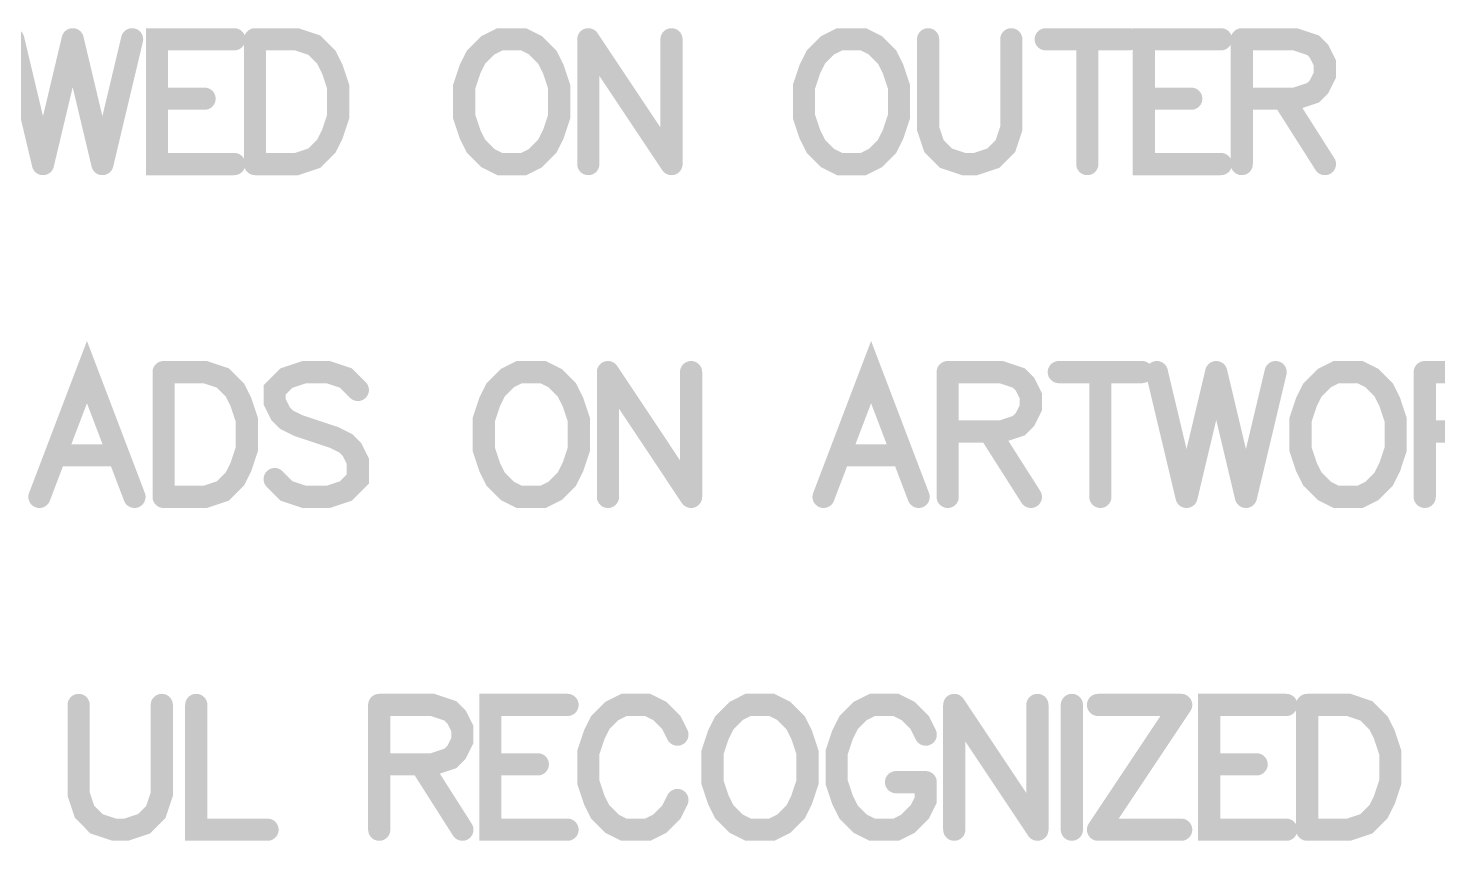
# Model space of a CAD drawing. Extents: x -9.8 to 23.3, y -7.1 to 14.3.
# Drawn here: x -4.95 to -4.315, y 6.135 to 6.501 of the extents above; entities that cross this region are included whole.
import ezdxf

# ---------------------------------------------------------------- set-up
doc = ezdxf.new("R2010")
doc.units = 0
doc.layers.add('2D_LINE_00', color=1, linetype='CONTINUOUS')

# ---------------------------------------------------------------- blocks, each defined once
blk = doc.blocks.new('SMOOTH_0$01')
at = {"const_width": 0.005}
blk.add_lwpolyline([(-0.0025, 0, 1), (0.0025, 0, 1)], format="xyb", close=True, dxfattribs=at)
blk = doc.blocks.new('DRAWING_1360')
at = {"layer": '2D_LINE_00', "const_width": 0.01}
blk.add_lwpolyline([(0, 0), (0, -0.04017), (0.00268, -0.04821), (0.00803, -0.05356), (0.01607, -0.05624), (0.02142, -0.05624), (0.02946, -0.05356), (0.03481, -0.04821), (0.03749, -0.04017), (0.03749, 0)], dxfattribs=at)
at = {"layer": '2D_LINE_00'}
for p in [(0, 0), (0.03749, 0), (0, -0.04017), (0.03749, -0.04017), (0.00268, -0.04821), (0.03481, -0.04821), (0.00803, -0.05356), (0.02946, -0.05356), (0.01607, -0.05624), (0.02142, -0.05624)]:
    blk.add_blockref('SMOOTH_0$01', p, dxfattribs=at)
blk = doc.blocks.new('DRAWING_1361')
at = {"layer": '2D_LINE_00', "const_width": 0.01}
blk.add_lwpolyline([(0, 0), (0, -0.05624), (0.03214, -0.05624)], dxfattribs=at)
at = {"layer": '2D_LINE_00'}
for p in [(0, 0), (0, -0.05624), (0.03214, -0.05624)]:
    blk.add_blockref('SMOOTH_0$01', p, dxfattribs=at)
blk = doc.blocks.new('DRAWING_1362')
at = {"layer": '2D_LINE_00', "const_width": 0.01}
blk.add_lwpolyline([(0, 0), (0, -0.05624)], dxfattribs=at)
at = {"layer": '2D_LINE_00'}
for p in [(0, 0), (0, -0.05624)]:
    blk.add_blockref('SMOOTH_0$01', p, dxfattribs=at)
blk = doc.blocks.new('DRAWING_1363')
at = {"layer": '2D_LINE_00', "const_width": 0.01}
blk.add_lwpolyline([(0, 0), (0.0241, 0), (0.03213, -0.00268), (0.03481, -0.00536), (0.03749, -0.01071), (0.03749, -0.01607), (0.03481, -0.02143), (0.03213, -0.0241), (0.0241, -0.02678), (0, -0.02678)], dxfattribs=at)
at = {"layer": '2D_LINE_00'}
for p in [(0, 0), (0.0241, 0), (0.03213, -0.00268), (0.03481, -0.00536), (0.03749, -0.01071), (0.03749, -0.01607), (0.03481, -0.02143), (0, -0.02678), (0.0241, -0.02678), (0.03213, -0.0241)]:
    blk.add_blockref('SMOOTH_0$01', p, dxfattribs=at)
blk = doc.blocks.new('DRAWING_1364')
at = {"layer": '2D_LINE_00', "const_width": 0.01}
blk.add_lwpolyline([(0, 0), (0.01875, -0.02946)], dxfattribs=at)
at = {"layer": '2D_LINE_00'}
for p in [(0, 0), (0.01875, -0.02946)]:
    blk.add_blockref('SMOOTH_0$01', p, dxfattribs=at)
blk = doc.blocks.new('DRAWING_1365')
at = {"layer": '2D_LINE_00', "const_width": 0.01}
blk.add_lwpolyline([(0, 0), (-0.03481, 0), (-0.03481, -0.05624), (0, -0.05624)], dxfattribs=at)
at = {"layer": '2D_LINE_00'}
for p in [(-0.03481, 0), (0, 0), (-0.03481, -0.05624), (0, -0.05624)]:
    blk.add_blockref('SMOOTH_0$01', p, dxfattribs=at)
blk = doc.blocks.new('DRAWING_1366')
at = {"layer": '2D_LINE_00', "const_width": 0.01}
blk.add_lwpolyline([(0, 0), (0.02142, 0)], dxfattribs=at)
at = {"layer": '2D_LINE_00'}
for p in [(0, 0), (0.02142, 0)]:
    blk.add_blockref('SMOOTH_0$01', p, dxfattribs=at)
blk = doc.blocks.new('DRAWING_1367')
at = {"layer": '2D_LINE_00', "const_width": 0.01}
blk.add_lwpolyline([(0, 0), (-0.00267, 0.00535), (-0.00803, 0.01071), (-0.01339, 0.01339), (-0.0241, 0.01339), (-0.02946, 0.01071), (-0.03481, 0.00535), (-0.03749, 0), (-0.04017, -0.00804), (-0.04017, -0.02143), (-0.03749, -0.02946), (-0.03481, -0.03482), (-0.02946, -0.04017), (-0.0241, -0.04285), (-0.01339, -0.04285), (-0.00803, -0.04017), (-0.00267, -0.03482), (0, -0.02946)], dxfattribs=at)
at = {"layer": '2D_LINE_00'}
for p in [(-0.02946, 0.01071), (-0.0241, 0.01339), (-0.01339, 0.01339), (-0.00803, 0.01071), (-0.03481, 0.00535), (-0.00267, 0.00535), (-0.03749, 0), (0, 0), (-0.04017, -0.00804), (-0.04017, -0.02143), (-0.03749, -0.02946), (0, -0.02946), (-0.03481, -0.03482), (-0.00267, -0.03482), (-0.02946, -0.04017), (-0.0241, -0.04285), (-0.01339, -0.04285), (-0.00803, -0.04017)]:
    blk.add_blockref('SMOOTH_0$01', p, dxfattribs=at)
blk = doc.blocks.new('DRAWING_1368')
at = {"layer": '2D_LINE_00', "const_width": 0.01}
blk.add_lwpolyline([(0, 0), (-0.00535, -0.00268), (-0.01071, -0.00804), (-0.01339, -0.01339), (-0.01607, -0.02143), (-0.01607, -0.03482), (-0.01339, -0.04285), (-0.01071, -0.04821), (-0.00535, -0.05356), (0, -0.05624), (0.01071, -0.05624), (0.01607, -0.05356), (0.02143, -0.04821), (0.0241, -0.04285), (0.02678, -0.03482), (0.02678, -0.02143), (0.0241, -0.01339), (0.02143, -0.00804), (0.01607, -0.00268), (0.01071, 0), (0, 0)], dxfattribs=at)
at = {"layer": '2D_LINE_00'}
for p in [(-0.00535, -0.00268), (0, 0), (0, 0), (0.01071, 0), (0.01607, -0.00268), (-0.01071, -0.00804), (0.02143, -0.00804), (-0.01339, -0.01339), (0.0241, -0.01339), (-0.01607, -0.02143), (0.02678, -0.02143), (-0.01607, -0.03482), (0.02678, -0.03482), (-0.01339, -0.04285), (0.0241, -0.04285), (-0.01071, -0.04821), (0.02143, -0.04821), (-0.00535, -0.05356), (0.01607, -0.05356), (0, -0.05624), (0.01071, -0.05624)]:
    blk.add_blockref('SMOOTH_0$01', p, dxfattribs=at)
blk = doc.blocks.new('DRAWING_1369')
at = {"layer": '2D_LINE_00', "const_width": 0.01}
blk.add_lwpolyline([(0, 0), (-0.00268, 0.00535), (-0.00803, 0.01071), (-0.01339, 0.01339), (-0.0241, 0.01339), (-0.02946, 0.01071), (-0.03481, 0.00535), (-0.03749, 0), (-0.04017, -0.00804), (-0.04017, -0.02143), (-0.03749, -0.02946), (-0.03481, -0.03482), (-0.02946, -0.04017), (-0.0241, -0.04285), (-0.01339, -0.04285), (-0.00803, -0.04017), (-0.00268, -0.03482), (0, -0.02946), (0, -0.02143)], dxfattribs=at)
at = {"layer": '2D_LINE_00'}
for p in [(-0.02946, 0.01071), (-0.0241, 0.01339), (-0.01339, 0.01339), (-0.00803, 0.01071), (-0.03481, 0.00535), (-0.00268, 0.00535), (-0.03749, 0), (0, 0), (-0.04017, -0.00804), (-0.04017, -0.02143), (0, -0.02143), (-0.03749, -0.02946), (0, -0.02946), (-0.03481, -0.03482), (-0.00268, -0.03482), (-0.02946, -0.04017), (-0.0241, -0.04285), (-0.01339, -0.04285), (-0.00803, -0.04017)]:
    blk.add_blockref('SMOOTH_0$01', p, dxfattribs=at)
blk = doc.blocks.new('DRAWING_1370')
at = {"layer": '2D_LINE_00', "const_width": 0.01}
blk.add_lwpolyline([(0, 0), (0.01339, 0)], dxfattribs=at)
at = {"layer": '2D_LINE_00'}
for p in [(0, 0), (0.01339, 0)]:
    blk.add_blockref('SMOOTH_0$01', p, dxfattribs=at)
blk = doc.blocks.new('DRAWING_1371')
at = {"layer": '2D_LINE_00', "const_width": 0.01}
blk.add_lwpolyline([(0, 0), (0, -0.05624)], dxfattribs=at)
at = {"layer": '2D_LINE_00'}
for p in [(0, 0), (0, -0.05624)]:
    blk.add_blockref('SMOOTH_0$01', p, dxfattribs=at)
blk = doc.blocks.new('DRAWING_1372')
at = {"layer": '2D_LINE_00', "const_width": 0.01}
blk.add_lwpolyline([(0, 0), (0.03749, -0.05624)], dxfattribs=at)
at = {"layer": '2D_LINE_00'}
for p in [(0, 0), (0.03749, -0.05624)]:
    blk.add_blockref('SMOOTH_0$01', p, dxfattribs=at)
blk = doc.blocks.new('DRAWING_1373')
at = {"layer": '2D_LINE_00', "const_width": 0.01}
blk.add_lwpolyline([(0, 0), (0, -0.05624)], dxfattribs=at)
at = {"layer": '2D_LINE_00'}
for p in [(0, 0), (0, -0.05624)]:
    blk.add_blockref('SMOOTH_0$01', p, dxfattribs=at)
blk = doc.blocks.new('DRAWING_1374')
at = {"layer": '2D_LINE_00', "const_width": 0.01}
blk.add_lwpolyline([(0, 0), (0, -0.05624)], dxfattribs=at)
at = {"layer": '2D_LINE_00'}
for p in [(0, 0), (0, -0.05624)]:
    blk.add_blockref('SMOOTH_0$01', p, dxfattribs=at)
blk = doc.blocks.new('DRAWING_1375')
at = {"layer": '2D_LINE_00', "const_width": 0.01}
blk.add_lwpolyline([(0, 0), (-0.0375, -0.05624)], dxfattribs=at)
at = {"layer": '2D_LINE_00'}
for p in [(0, 0), (-0.0375, -0.05624)]:
    blk.add_blockref('SMOOTH_0$01', p, dxfattribs=at)
blk = doc.blocks.new('DRAWING_1376')
at = {"layer": '2D_LINE_00', "const_width": 0.01}
blk.add_lwpolyline([(0, 0), (0.0375, 0)], dxfattribs=at)
at = {"layer": '2D_LINE_00'}
for p in [(0, 0), (0.0375, 0)]:
    blk.add_blockref('SMOOTH_0$01', p, dxfattribs=at)
blk = doc.blocks.new('DRAWING_1377')
at = {"layer": '2D_LINE_00', "const_width": 0.01}
blk.add_lwpolyline([(0, 0), (0.0375, 0)], dxfattribs=at)
at = {"layer": '2D_LINE_00'}
for p in [(0, 0), (0.0375, 0)]:
    blk.add_blockref('SMOOTH_0$01', p, dxfattribs=at)
blk = doc.blocks.new('DRAWING_1378')
at = {"layer": '2D_LINE_00', "const_width": 0.01}
blk.add_lwpolyline([(0, 0), (-0.03482, 0), (-0.03482, -0.05624), (0, -0.05624)], dxfattribs=at)
at = {"layer": '2D_LINE_00'}
for p in [(-0.03482, 0), (0, 0), (-0.03482, -0.05624), (0, -0.05624)]:
    blk.add_blockref('SMOOTH_0$01', p, dxfattribs=at)
blk = doc.blocks.new('DRAWING_1379')
at = {"layer": '2D_LINE_00', "const_width": 0.01}
blk.add_lwpolyline([(0, 0), (0.02143, 0)], dxfattribs=at)
at = {"layer": '2D_LINE_00'}
for p in [(0, 0), (0.02143, 0)]:
    blk.add_blockref('SMOOTH_0$01', p, dxfattribs=at)
blk = doc.blocks.new('DRAWING_1380')
at = {"layer": '2D_LINE_00', "const_width": 0.01}
blk.add_lwpolyline([(0, 0), (0, -0.05624)], dxfattribs=at)
at = {"layer": '2D_LINE_00'}
for p in [(0, 0), (0, -0.05624)]:
    blk.add_blockref('SMOOTH_0$01', p, dxfattribs=at)
blk = doc.blocks.new('DRAWING_1381')
at = {"layer": '2D_LINE_00', "const_width": 0.01}
blk.add_lwpolyline([(0, 0), (0.01875, 0), (0.02678, -0.00268), (0.03214, -0.00804), (0.03482, -0.01339), (0.03749, -0.02143), (0.03749, -0.03482), (0.03482, -0.04285), (0.03214, -0.04821), (0.02678, -0.05356), (0.01875, -0.05624), (0, -0.05624)], dxfattribs=at)
at = {"layer": '2D_LINE_00'}
for p in [(0, 0), (0.01875, 0), (0.02678, -0.00268), (0.03214, -0.00804), (0.03482, -0.01339), (0.03749, -0.02143), (0.03749, -0.03482), (0.03482, -0.04285), (0.03214, -0.04821), (0.02678, -0.05356), (0, -0.05624), (0.01875, -0.05624)]:
    blk.add_blockref('SMOOTH_0$01', p, dxfattribs=at)
blk = doc.blocks.new('DRAWING_1708')
at = {"layer": '2D_LINE_00', "const_width": 0.01}
blk.add_lwpolyline([(0, 0), (-0.02142, 0.05624), (-0.04284, 0)], dxfattribs=at)
at = {"layer": '2D_LINE_00'}
for p in [(-0.02142, 0.05624), (-0.04284, 0), (0, 0)]:
    blk.add_blockref('SMOOTH_0$01', p, dxfattribs=at)
blk = doc.blocks.new('DRAWING_1709')
at = {"layer": '2D_LINE_00', "const_width": 0.01}
blk.add_lwpolyline([(0, 0), (0.02678, 0)], dxfattribs=at)
at = {"layer": '2D_LINE_00'}
for p in [(0, 0), (0.02678, 0)]:
    blk.add_blockref('SMOOTH_0$01', p, dxfattribs=at)
blk = doc.blocks.new('DRAWING_1710')
at = {"layer": '2D_LINE_00', "const_width": 0.01}
blk.add_lwpolyline([(0, 0), (0, -0.05624)], dxfattribs=at)
at = {"layer": '2D_LINE_00'}
for p in [(0, 0), (0, -0.05624)]:
    blk.add_blockref('SMOOTH_0$01', p, dxfattribs=at)
blk = doc.blocks.new('DRAWING_1711')
at = {"layer": '2D_LINE_00', "const_width": 0.01}
blk.add_lwpolyline([(0, 0), (0.01874, 0), (0.02678, -0.00268), (0.03213, -0.00804), (0.03481, -0.01339), (0.03749, -0.02143), (0.03749, -0.03482), (0.03481, -0.04285), (0.03213, -0.04821), (0.02678, -0.05356), (0.01874, -0.05624), (0, -0.05624)], dxfattribs=at)
at = {"layer": '2D_LINE_00'}
for p in [(0, 0), (0.01874, 0), (0.02678, -0.00268), (0.03213, -0.00804), (0.03481, -0.01339), (0.03749, -0.02143), (0.03749, -0.03482), (0.03481, -0.04285), (0.03213, -0.04821), (0.02678, -0.05356), (0, -0.05624), (0.01874, -0.05624)]:
    blk.add_blockref('SMOOTH_0$01', p, dxfattribs=at)
blk = doc.blocks.new('DRAWING_1712')
at = {"layer": '2D_LINE_00', "const_width": 0.01}
blk.add_lwpolyline([(0, 0), (-0.00536, 0.00536), (-0.01339, 0.00804), (-0.02411, 0.00804), (-0.03214, 0.00536), (-0.0375, 0), (-0.0375, -0.00535), (-0.03482, -0.01071), (-0.03214, -0.01339), (-0.02678, -0.01606), (-0.01072, -0.02142), (-0.00536, -0.0241), (-0.00268, -0.02678), (0, -0.03213), (0, -0.04017), (-0.00536, -0.04552), (-0.01339, -0.0482), (-0.02411, -0.0482), (-0.03214, -0.04552), (-0.0375, -0.04017)], dxfattribs=at)
at = {"layer": '2D_LINE_00'}
for p in [(-0.02411, 0.00804), (-0.01339, 0.00804), (-0.03214, 0.00536), (-0.00536, 0.00536), (-0.0375, 0), (0, 0), (-0.0375, -0.00535), (-0.03482, -0.01071), (-0.03214, -0.01339), (-0.02678, -0.01606), (-0.01072, -0.02142), (-0.00536, -0.0241), (-0.00268, -0.02678), (0, -0.03213), (-0.0375, -0.04017), (0, -0.04017), (-0.03214, -0.04552), (-0.02411, -0.0482), (-0.01339, -0.0482), (-0.00536, -0.04552)]:
    blk.add_blockref('SMOOTH_0$01', p, dxfattribs=at)
blk = doc.blocks.new('DRAWING_1713')
at = {"layer": '2D_LINE_00', "const_width": 0.01}
blk.add_lwpolyline([(0, 0), (-0.00536, -0.00268), (-0.01071, -0.00804), (-0.01339, -0.01339), (-0.01607, -0.02143), (-0.01607, -0.03482), (-0.01339, -0.04285), (-0.01071, -0.04821), (-0.00536, -0.05356), (0, -0.05624), (0.01071, -0.05624), (0.01607, -0.05356), (0.02142, -0.04821), (0.0241, -0.04285), (0.02678, -0.03482), (0.02678, -0.02143), (0.0241, -0.01339), (0.02142, -0.00804), (0.01607, -0.00268), (0.01071, 0), (0, 0)], dxfattribs=at)
at = {"layer": '2D_LINE_00'}
for p in [(-0.00536, -0.00268), (0, 0), (0, 0), (0.01071, 0), (0.01607, -0.00268), (-0.01071, -0.00804), (0.02142, -0.00804), (-0.01339, -0.01339), (0.0241, -0.01339), (-0.01607, -0.02143), (0.02678, -0.02143), (-0.01607, -0.03482), (0.02678, -0.03482), (-0.01339, -0.04285), (0.0241, -0.04285), (-0.01071, -0.04821), (0.02142, -0.04821), (-0.00536, -0.05356), (0.01607, -0.05356), (0, -0.05624), (0.01071, -0.05624)]:
    blk.add_blockref('SMOOTH_0$01', p, dxfattribs=at)
blk = doc.blocks.new('DRAWING_1714')
at = {"layer": '2D_LINE_00', "const_width": 0.01}
blk.add_lwpolyline([(0, 0), (0, -0.05624)], dxfattribs=at)
at = {"layer": '2D_LINE_00'}
for p in [(0, 0), (0, -0.05624)]:
    blk.add_blockref('SMOOTH_0$01', p, dxfattribs=at)
blk = doc.blocks.new('DRAWING_1715')
at = {"layer": '2D_LINE_00', "const_width": 0.01}
blk.add_lwpolyline([(0, 0), (0.03749, -0.05624)], dxfattribs=at)
at = {"layer": '2D_LINE_00'}
for p in [(0, 0), (0.03749, -0.05624)]:
    blk.add_blockref('SMOOTH_0$01', p, dxfattribs=at)
blk = doc.blocks.new('DRAWING_1716')
at = {"layer": '2D_LINE_00', "const_width": 0.01}
blk.add_lwpolyline([(0, 0), (0, -0.05624)], dxfattribs=at)
at = {"layer": '2D_LINE_00'}
for p in [(0, 0), (0, -0.05624)]:
    blk.add_blockref('SMOOTH_0$01', p, dxfattribs=at)
blk = doc.blocks.new('DRAWING_1717')
at = {"layer": '2D_LINE_00', "const_width": 0.01}
blk.add_lwpolyline([(0, 0), (-0.02142, 0.05624), (-0.04285, 0)], dxfattribs=at)
at = {"layer": '2D_LINE_00'}
for p in [(-0.02142, 0.05624), (-0.04285, 0), (0, 0)]:
    blk.add_blockref('SMOOTH_0$01', p, dxfattribs=at)
blk = doc.blocks.new('DRAWING_1718')
at = {"layer": '2D_LINE_00', "const_width": 0.01}
blk.add_lwpolyline([(0, 0), (0.02678, 0)], dxfattribs=at)
at = {"layer": '2D_LINE_00'}
for p in [(0, 0), (0.02678, 0)]:
    blk.add_blockref('SMOOTH_0$01', p, dxfattribs=at)
blk = doc.blocks.new('DRAWING_1719')
at = {"layer": '2D_LINE_00', "const_width": 0.01}
blk.add_lwpolyline([(0, 0), (0, -0.05624)], dxfattribs=at)
at = {"layer": '2D_LINE_00'}
for p in [(0, 0), (0, -0.05624)]:
    blk.add_blockref('SMOOTH_0$01', p, dxfattribs=at)
blk = doc.blocks.new('DRAWING_1720')
at = {"layer": '2D_LINE_00', "const_width": 0.01}
blk.add_lwpolyline([(0, 0), (0.0241, 0), (0.03214, -0.00268), (0.03482, -0.00536), (0.03749, -0.01071), (0.03749, -0.01607), (0.03482, -0.02143), (0.03214, -0.0241), (0.0241, -0.02678), (0, -0.02678)], dxfattribs=at)
at = {"layer": '2D_LINE_00'}
for p in [(0, 0), (0.0241, 0), (0.03214, -0.00268), (0.03482, -0.00536), (0.03749, -0.01071), (0.03749, -0.01607), (0.03482, -0.02143), (0, -0.02678), (0.0241, -0.02678), (0.03214, -0.0241)]:
    blk.add_blockref('SMOOTH_0$01', p, dxfattribs=at)
blk = doc.blocks.new('DRAWING_1721')
at = {"layer": '2D_LINE_00', "const_width": 0.01}
blk.add_lwpolyline([(0, 0), (0.01874, -0.02946)], dxfattribs=at)
at = {"layer": '2D_LINE_00'}
for p in [(0, 0), (0.01874, -0.02946)]:
    blk.add_blockref('SMOOTH_0$01', p, dxfattribs=at)
blk = doc.blocks.new('DRAWING_1722')
at = {"layer": '2D_LINE_00', "const_width": 0.01}
blk.add_lwpolyline([(0, 0), (0, -0.05624)], dxfattribs=at)
at = {"layer": '2D_LINE_00'}
for p in [(0, 0), (0, -0.05624)]:
    blk.add_blockref('SMOOTH_0$01', p, dxfattribs=at)
blk = doc.blocks.new('DRAWING_1723')
at = {"layer": '2D_LINE_00', "const_width": 0.01}
blk.add_lwpolyline([(0, 0), (0.03749, 0)], dxfattribs=at)
at = {"layer": '2D_LINE_00'}
for p in [(0, 0), (0.03749, 0)]:
    blk.add_blockref('SMOOTH_0$01', p, dxfattribs=at)
blk = doc.blocks.new('DRAWING_1724')
at = {"layer": '2D_LINE_00', "const_width": 0.01}
blk.add_lwpolyline([(0, 0), (0.01339, -0.05624)], dxfattribs=at)
at = {"layer": '2D_LINE_00'}
for p in [(0, 0), (0.01339, -0.05624)]:
    blk.add_blockref('SMOOTH_0$01', p, dxfattribs=at)
blk = doc.blocks.new('DRAWING_1725')
at = {"layer": '2D_LINE_00', "const_width": 0.01}
blk.add_lwpolyline([(0, 0), (-0.01339, -0.05624)], dxfattribs=at)
at = {"layer": '2D_LINE_00'}
for p in [(0, 0), (-0.01339, -0.05624)]:
    blk.add_blockref('SMOOTH_0$01', p, dxfattribs=at)
blk = doc.blocks.new('DRAWING_1726')
at = {"layer": '2D_LINE_00', "const_width": 0.01}
blk.add_lwpolyline([(0, 0), (0.01339, -0.05624)], dxfattribs=at)
at = {"layer": '2D_LINE_00'}
for p in [(0, 0), (0.01339, -0.05624)]:
    blk.add_blockref('SMOOTH_0$01', p, dxfattribs=at)
blk = doc.blocks.new('DRAWING_1727')
at = {"layer": '2D_LINE_00', "const_width": 0.01}
blk.add_lwpolyline([(0, 0), (-0.01339, -0.05624)], dxfattribs=at)
at = {"layer": '2D_LINE_00'}
for p in [(0, 0), (-0.01339, -0.05624)]:
    blk.add_blockref('SMOOTH_0$01', p, dxfattribs=at)
blk = doc.blocks.new('DRAWING_1728')
at = {"layer": '2D_LINE_00', "const_width": 0.01}
blk.add_lwpolyline([(0, 0), (-0.00535, -0.00268), (-0.01071, -0.00804), (-0.01339, -0.01339), (-0.01607, -0.02143), (-0.01607, -0.03482), (-0.01339, -0.04285), (-0.01071, -0.04821), (-0.00535, -0.05356), (0, -0.05624), (0.01071, -0.05624), (0.01607, -0.05356), (0.02143, -0.04821), (0.02411, -0.04285), (0.02678, -0.03482), (0.02678, -0.02143), (0.02411, -0.01339), (0.02143, -0.00804), (0.01607, -0.00268), (0.01071, 0), (0, 0)], dxfattribs=at)
at = {"layer": '2D_LINE_00'}
for p in [(-0.00535, -0.00268), (0, 0), (0, 0), (0.01071, 0), (0.01607, -0.00268), (-0.01071, -0.00804), (0.02143, -0.00804), (-0.01339, -0.01339), (0.02411, -0.01339), (-0.01607, -0.02143), (0.02678, -0.02143), (-0.01607, -0.03482), (0.02678, -0.03482), (-0.01339, -0.04285), (0.02411, -0.04285), (-0.01071, -0.04821), (0.02143, -0.04821), (-0.00535, -0.05356), (0.01607, -0.05356), (0, -0.05624), (0.01071, -0.05624)]:
    blk.add_blockref('SMOOTH_0$01', p, dxfattribs=at)
blk = doc.blocks.new('DRAWING_1729')
at = {"layer": '2D_LINE_00', "const_width": 0.01}
blk.add_lwpolyline([(0, 0), (0, -0.05624)], dxfattribs=at)
at = {"layer": '2D_LINE_00'}
for p in [(0, 0), (0, -0.05624)]:
    blk.add_blockref('SMOOTH_0$01', p, dxfattribs=at)
blk = doc.blocks.new('DRAWING_1730')
at = {"layer": '2D_LINE_00', "const_width": 0.01}
blk.add_lwpolyline([(0, 0), (0.0241, 0), (0.03213, -0.00268), (0.03481, -0.00536), (0.03749, -0.01071), (0.03749, -0.01607), (0.03481, -0.02143), (0.03213, -0.0241), (0.0241, -0.02678), (0, -0.02678)], dxfattribs=at)
at = {"layer": '2D_LINE_00'}
for p in [(0, 0), (0.0241, 0), (0.03213, -0.00268), (0.03481, -0.00536), (0.03749, -0.01071), (0.03749, -0.01607), (0.03481, -0.02143), (0, -0.02678), (0.0241, -0.02678), (0.03213, -0.0241)]:
    blk.add_blockref('SMOOTH_0$01', p, dxfattribs=at)
blk = doc.blocks.new('DRAWING_1800')
at = {"layer": '2D_LINE_00', "const_width": 0.01}
blk.add_lwpolyline([(0, 0), (0.01339, -0.05624)], dxfattribs=at)
at = {"layer": '2D_LINE_00'}
for p in [(0, 0), (0.01339, -0.05624)]:
    blk.add_blockref('SMOOTH_0$01', p, dxfattribs=at)
blk = doc.blocks.new('DRAWING_1801')
at = {"layer": '2D_LINE_00', "const_width": 0.01}
blk.add_lwpolyline([(0, 0), (-0.01339, -0.05624)], dxfattribs=at)
at = {"layer": '2D_LINE_00'}
for p in [(0, 0), (-0.01339, -0.05624)]:
    blk.add_blockref('SMOOTH_0$01', p, dxfattribs=at)
blk = doc.blocks.new('DRAWING_1802')
at = {"layer": '2D_LINE_00', "const_width": 0.01}
blk.add_lwpolyline([(0, 0), (0.01339, -0.05624)], dxfattribs=at)
at = {"layer": '2D_LINE_00'}
for p in [(0, 0), (0.01339, -0.05624)]:
    blk.add_blockref('SMOOTH_0$01', p, dxfattribs=at)
blk = doc.blocks.new('DRAWING_1803')
at = {"layer": '2D_LINE_00', "const_width": 0.01}
blk.add_lwpolyline([(0, 0), (-0.01339, -0.05624)], dxfattribs=at)
at = {"layer": '2D_LINE_00'}
for p in [(0, 0), (-0.01339, -0.05624)]:
    blk.add_blockref('SMOOTH_0$01', p, dxfattribs=at)
blk = doc.blocks.new('DRAWING_1804')
at = {"layer": '2D_LINE_00', "const_width": 0.01}
blk.add_lwpolyline([(0, 0), (-0.03481, 0), (-0.03481, -0.05624), (0, -0.05624)], dxfattribs=at)
at = {"layer": '2D_LINE_00'}
for p in [(-0.03481, 0), (0, 0), (-0.03481, -0.05624), (0, -0.05624)]:
    blk.add_blockref('SMOOTH_0$01', p, dxfattribs=at)
blk = doc.blocks.new('DRAWING_1805')
at = {"layer": '2D_LINE_00', "const_width": 0.01}
blk.add_lwpolyline([(0, 0), (0.02142, 0)], dxfattribs=at)
at = {"layer": '2D_LINE_00'}
for p in [(0, 0), (0.02142, 0)]:
    blk.add_blockref('SMOOTH_0$01', p, dxfattribs=at)
blk = doc.blocks.new('DRAWING_1806')
at = {"layer": '2D_LINE_00', "const_width": 0.01}
blk.add_lwpolyline([(0, 0), (0, -0.05624)], dxfattribs=at)
at = {"layer": '2D_LINE_00'}
for p in [(0, 0), (0, -0.05624)]:
    blk.add_blockref('SMOOTH_0$01', p, dxfattribs=at)
blk = doc.blocks.new('DRAWING_1807')
at = {"layer": '2D_LINE_00', "const_width": 0.01}
blk.add_lwpolyline([(0, 0), (0.01874, 0), (0.02678, -0.00268), (0.03213, -0.00804), (0.03481, -0.01339), (0.03749, -0.02143), (0.03749, -0.03482), (0.03481, -0.04285), (0.03213, -0.04821), (0.02678, -0.05356), (0.01874, -0.05624), (0, -0.05624)], dxfattribs=at)
at = {"layer": '2D_LINE_00'}
for p in [(0, 0), (0.01874, 0), (0.02678, -0.00268), (0.03213, -0.00804), (0.03481, -0.01339), (0.03749, -0.02143), (0.03749, -0.03482), (0.03481, -0.04285), (0.03213, -0.04821), (0.02678, -0.05356), (0, -0.05624), (0.01874, -0.05624)]:
    blk.add_blockref('SMOOTH_0$01', p, dxfattribs=at)
blk = doc.blocks.new('DRAWING_1808')
at = {"layer": '2D_LINE_00', "const_width": 0.01}
blk.add_lwpolyline([(0, 0), (-0.00535, -0.00268), (-0.01071, -0.00804), (-0.01339, -0.01339), (-0.01607, -0.02143), (-0.01607, -0.03482), (-0.01339, -0.04285), (-0.01071, -0.04821), (-0.00535, -0.05356), (0, -0.05624), (0.01071, -0.05624), (0.01607, -0.05356), (0.02142, -0.04821), (0.0241, -0.04285), (0.02678, -0.03482), (0.02678, -0.02143), (0.0241, -0.01339), (0.02142, -0.00804), (0.01607, -0.00268), (0.01071, 0), (0, 0)], dxfattribs=at)
at = {"layer": '2D_LINE_00'}
for p in [(-0.00535, -0.00268), (0, 0), (0, 0), (0.01071, 0), (0.01607, -0.00268), (-0.01071, -0.00804), (0.02142, -0.00804), (-0.01339, -0.01339), (0.0241, -0.01339), (-0.01607, -0.02143), (0.02678, -0.02143), (-0.01607, -0.03482), (0.02678, -0.03482), (-0.01339, -0.04285), (0.0241, -0.04285), (-0.01071, -0.04821), (0.02142, -0.04821), (-0.00535, -0.05356), (0.01607, -0.05356), (0, -0.05624), (0.01071, -0.05624)]:
    blk.add_blockref('SMOOTH_0$01', p, dxfattribs=at)
blk = doc.blocks.new('DRAWING_1809')
at = {"layer": '2D_LINE_00', "const_width": 0.01}
blk.add_lwpolyline([(0, 0), (0, -0.05624)], dxfattribs=at)
at = {"layer": '2D_LINE_00'}
for p in [(0, 0), (0, -0.05624)]:
    blk.add_blockref('SMOOTH_0$01', p, dxfattribs=at)
blk = doc.blocks.new('DRAWING_1810')
at = {"layer": '2D_LINE_00', "const_width": 0.01}
blk.add_lwpolyline([(0, 0), (0.0375, -0.05624)], dxfattribs=at)
at = {"layer": '2D_LINE_00'}
for p in [(0, 0), (0.0375, -0.05624)]:
    blk.add_blockref('SMOOTH_0$01', p, dxfattribs=at)
blk = doc.blocks.new('DRAWING_1811')
at = {"layer": '2D_LINE_00', "const_width": 0.01}
blk.add_lwpolyline([(0, 0), (0, -0.05624)], dxfattribs=at)
at = {"layer": '2D_LINE_00'}
for p in [(0, 0), (0, -0.05624)]:
    blk.add_blockref('SMOOTH_0$01', p, dxfattribs=at)
blk = doc.blocks.new('DRAWING_1812')
at = {"layer": '2D_LINE_00', "const_width": 0.01}
blk.add_lwpolyline([(0, 0), (-0.00535, -0.00268), (-0.01071, -0.00804), (-0.01339, -0.01339), (-0.01607, -0.02143), (-0.01607, -0.03482), (-0.01339, -0.04285), (-0.01071, -0.04821), (-0.00535, -0.05356), (0, -0.05624), (0.01071, -0.05624), (0.01607, -0.05356), (0.02143, -0.04821), (0.0241, -0.04285), (0.02678, -0.03482), (0.02678, -0.02143), (0.0241, -0.01339), (0.02143, -0.00804), (0.01607, -0.00268), (0.01071, 0), (0, 0)], dxfattribs=at)
at = {"layer": '2D_LINE_00'}
for p in [(-0.00535, -0.00268), (0, 0), (0, 0), (0.01071, 0), (0.01607, -0.00268), (-0.01071, -0.00804), (0.02143, -0.00804), (-0.01339, -0.01339), (0.0241, -0.01339), (-0.01607, -0.02143), (0.02678, -0.02143), (-0.01607, -0.03482), (0.02678, -0.03482), (-0.01339, -0.04285), (0.0241, -0.04285), (-0.01071, -0.04821), (0.02143, -0.04821), (-0.00535, -0.05356), (0.01607, -0.05356), (0, -0.05624), (0.01071, -0.05624)]:
    blk.add_blockref('SMOOTH_0$01', p, dxfattribs=at)
blk = doc.blocks.new('DRAWING_1813')
at = {"layer": '2D_LINE_00', "const_width": 0.01}
blk.add_lwpolyline([(0, 0), (0, -0.04017), (0.00268, -0.04821), (0.00804, -0.05356), (0.01607, -0.05624), (0.02143, -0.05624), (0.02946, -0.05356), (0.03482, -0.04821), (0.0375, -0.04017), (0.0375, 0)], dxfattribs=at)
at = {"layer": '2D_LINE_00'}
for p in [(0, 0), (0.0375, 0), (0, -0.04017), (0.0375, -0.04017), (0.00268, -0.04821), (0.03482, -0.04821), (0.00804, -0.05356), (0.02946, -0.05356), (0.01607, -0.05624), (0.02143, -0.05624)]:
    blk.add_blockref('SMOOTH_0$01', p, dxfattribs=at)
blk = doc.blocks.new('DRAWING_1814')
at = {"layer": '2D_LINE_00', "const_width": 0.01}
blk.add_lwpolyline([(0, 0), (0, -0.05624)], dxfattribs=at)
at = {"layer": '2D_LINE_00'}
for p in [(0, 0), (0, -0.05624)]:
    blk.add_blockref('SMOOTH_0$01', p, dxfattribs=at)
blk = doc.blocks.new('DRAWING_1815')
at = {"layer": '2D_LINE_00', "const_width": 0.01}
blk.add_lwpolyline([(0, 0), (0.03749, 0)], dxfattribs=at)
at = {"layer": '2D_LINE_00'}
for p in [(0, 0), (0.03749, 0)]:
    blk.add_blockref('SMOOTH_0$01', p, dxfattribs=at)
blk = doc.blocks.new('DRAWING_1816')
at = {"layer": '2D_LINE_00', "const_width": 0.01}
blk.add_lwpolyline([(0, 0), (-0.03481, 0), (-0.03481, -0.05624), (0, -0.05624)], dxfattribs=at)
at = {"layer": '2D_LINE_00'}
for p in [(-0.03481, 0), (0, 0), (-0.03481, -0.05624), (0, -0.05624)]:
    blk.add_blockref('SMOOTH_0$01', p, dxfattribs=at)
blk = doc.blocks.new('DRAWING_1817')
at = {"layer": '2D_LINE_00', "const_width": 0.01}
blk.add_lwpolyline([(0, 0), (0.02142, 0)], dxfattribs=at)
at = {"layer": '2D_LINE_00'}
for p in [(0, 0), (0.02142, 0)]:
    blk.add_blockref('SMOOTH_0$01', p, dxfattribs=at)
blk = doc.blocks.new('DRAWING_1818')
at = {"layer": '2D_LINE_00', "const_width": 0.01}
blk.add_lwpolyline([(0, 0), (0, -0.05624)], dxfattribs=at)
at = {"layer": '2D_LINE_00'}
for p in [(0, 0), (0, -0.05624)]:
    blk.add_blockref('SMOOTH_0$01', p, dxfattribs=at)
blk = doc.blocks.new('DRAWING_1819')
at = {"layer": '2D_LINE_00', "const_width": 0.01}
blk.add_lwpolyline([(0, 0), (0.0241, 0), (0.03214, -0.00268), (0.03482, -0.00536), (0.03749, -0.01071), (0.03749, -0.01607), (0.03482, -0.02143), (0.03214, -0.0241), (0.0241, -0.02678), (0, -0.02678)], dxfattribs=at)
at = {"layer": '2D_LINE_00'}
for p in [(0, 0), (0.0241, 0), (0.03214, -0.00268), (0.03482, -0.00536), (0.03749, -0.01071), (0.03749, -0.01607), (0.03482, -0.02143), (0, -0.02678), (0.0241, -0.02678), (0.03214, -0.0241)]:
    blk.add_blockref('SMOOTH_0$01', p, dxfattribs=at)
blk = doc.blocks.new('DRAWING_1820')
at = {"layer": '2D_LINE_00', "const_width": 0.01}
blk.add_lwpolyline([(0, 0), (0.01874, -0.02946)], dxfattribs=at)
at = {"layer": '2D_LINE_00'}
for p in [(0, 0), (0.01874, -0.02946)]:
    blk.add_blockref('SMOOTH_0$01', p, dxfattribs=at)

msp = doc.modelspace()

# ---------------------------------------------------------------- block references
for name, p in [('DRAWING_1800', (-4.95701, 6.49624)), ('DRAWING_1801', (-4.93023, 6.49624)), ('DRAWING_1802', (-4.93023, 6.49624)), ('DRAWING_1803', (-4.90345, 6.49624)), ('DRAWING_1804', (-4.85739, 6.49624)), ('DRAWING_1806', (-4.84801, 6.49624)), ('DRAWING_1807', (-4.84801, 6.49624)), ('DRAWING_1808', (-4.73768, 6.49624)), ('DRAWING_1809', (-4.69778, 6.49624)), ('DRAWING_1810', (-4.69778, 6.49624)), ('DRAWING_1811', (-4.66028, 6.49624)), ('DRAWING_1812', (-4.5845, 6.49624)), ('DRAWING_1813', (-4.5446, 6.49624)), ('DRAWING_1815', (-4.49157, 6.49624)), ('DRAWING_1814', (-4.47283, 6.49624)), ('DRAWING_1816', (-4.41257, 6.49624)), ('DRAWING_1818', (-4.4032, 6.49624)), ('DRAWING_1819', (-4.4032, 6.49624)), ('DRAWING_1805', (-4.8922, 6.46946)), ('DRAWING_1817', (-4.44738, 6.46946)), ('DRAWING_1820', (-4.38445, 6.46946)), ('DRAWING_1708', (-4.90238, 6.29)), ('DRAWING_1717', (-4.54888, 6.29)), ('DRAWING_1710', (-4.88925, 6.34624)), ('DRAWING_1711', (-4.88925, 6.34624)), ('DRAWING_1712', (-4.80168, 6.3382)), ('DRAWING_1713', (-4.72884, 6.34624)), ('DRAWING_1714', (-4.68894, 6.34624)), ('DRAWING_1715', (-4.68894, 6.34624)), ('DRAWING_1716', (-4.65145, 6.34624)), ('DRAWING_1719', (-4.53576, 6.34624)), ('DRAWING_1720', (-4.53576, 6.34624)), ('DRAWING_1723', (-4.48568, 6.34624)), ('DRAWING_1722', (-4.46693, 6.34624)), ('DRAWING_1724', (-4.44149, 6.34624)), ('DRAWING_1725', (-4.41471, 6.34624)), ('DRAWING_1726', (-4.41471, 6.34624)), ('DRAWING_1727', (-4.38793, 6.34624)), ('DRAWING_1728', (-4.36062, 6.34624)), ('DRAWING_1729', (-4.32071, 6.34624)), ('DRAWING_1730', (-4.32071, 6.34624)), ('DRAWING_1721', (-4.51701, 6.31946)), ('DRAWING_1709', (-4.93719, 6.30875)), ('DRAWING_1718', (-4.58369, 6.30875)), ('DRAWING_1360', (-4.92755, 6.19624)), ('DRAWING_1361', (-4.87453, 6.19624)), ('DRAWING_1362', (-4.79204, 6.19624)), ('DRAWING_1363', (-4.79204, 6.19624)), ('DRAWING_1365', (-4.70715, 6.19624)), ('DRAWING_1367', (-4.65761, 6.18285)), ('DRAWING_1368', (-4.62574, 6.19624)), ('DRAWING_1369', (-4.54567, 6.18285)), ('DRAWING_1371', (-4.53281, 6.19624)), ('DRAWING_1372', (-4.53281, 6.19624)), ('DRAWING_1373', (-4.49532, 6.19624)), ('DRAWING_1374', (-4.47979, 6.19624)), ('DRAWING_1375', (-4.43051, 6.19624)), ('DRAWING_1376', (-4.46801, 6.19624)), ('DRAWING_1378', (-4.38311, 6.19624)), ('DRAWING_1380', (-4.37374, 6.19624)), ('DRAWING_1381', (-4.37374, 6.19624)), ('DRAWING_1364', (-4.7733, 6.16946)), ('DRAWING_1366', (-4.74196, 6.16946)), ('DRAWING_1379', (-4.41793, 6.16946)), ('DRAWING_1370', (-4.55906, 6.16142)), ('DRAWING_1377', (-4.46801, 6.14))]:
    msp.add_blockref(name, p)

doc.saveas('drawing.dxf')
